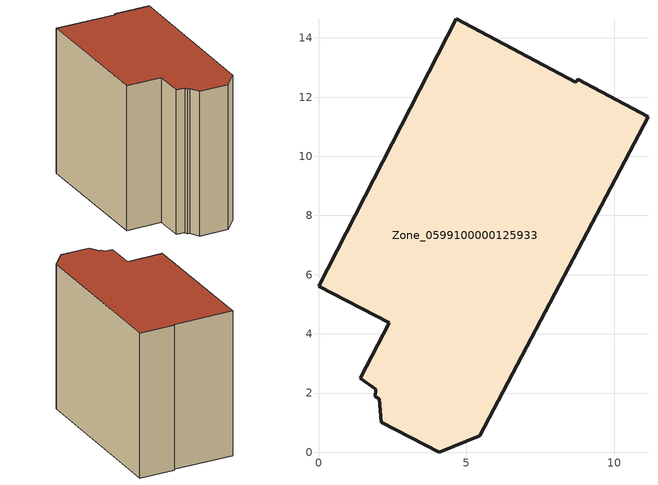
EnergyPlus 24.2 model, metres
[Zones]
Zone_0599100000125933
 floor ground (C_G): 2.39,4.38 0,5.61 4.66,14.65 8.7,12.51 8.77,12.61 11.14,11.33 5.45,0.55 4.09,0 2.12,1.01 2.05,1.81 1.92,1.88 1.94,2.13 1.41,2.49 z0
 wall outside (C_F): 2.12,1.01 4.09,0 5.45,0.55 11.14,11.33 8.77,12.61 8.7,12.51 4.66,14.65 0,5.61 2.39,4.38 1.41,2.49 1.94,2.13 1.92,1.88 2.05,1.81 2.12,1.01 z0:11.05
 roof outside (C_R): 1.41,2.49 1.94,2.13 1.92,1.88 2.05,1.81 2.12,1.01 4.09,0 5.45,0.55 11.14,11.33 8.77,12.61 8.7,12.51 4.66,14.65 0,5.61 2.39,4.38 z11.05
[BUILDING]
Pand.0599100000125933: North Axis=0; Terrain=City; Loads Convergence Tolerance Value=0.04; Temperature Convergence Tolerance Value=0.4; Solar Distribution=FullExterior; Maximum Number of Warmup Days=25; Minimum Number of Warmup Days=1
[Site:Location]
Rotterdam.The.Hague.AP_ZH_NLD Design_Conditions: Latitude=51.96; Longitude=4.45; Time Zone=1; Elevation=-4.5
[SITE:GROUNDTEMPERATURE:BUILDINGSURFACE]
18, 18, 18, 18, 18, 18, 18, 18, 18, 18, 18, 18
[MATERIAL] Thermal Absorptance=0.9; Solar Absorptance=0.7; Visible Absorptance=0.7
Name | Roughness | Thickness | Conductivity | Density | Specific Heat
G.TC.1946 | MediumSmooth | 0.15 | 1 | 540 | 1210
F.TC.1946 | Rough | 0.3 | 0.857143 | 1920 | 840
R.TC.1946 | MediumRough | 0.2 | 0.909091 | 1500 | 1000
[CONSTRUCTION]
C_G: G.TC.1946
C_F: F.TC.1946
C_R: R.TC.1946
[ZONE]
Zone_0599100000125933: Type=1; Multiplier=1; Ceiling Height=Autocalculate; Volume=Autocalculate; Floor Area=autocalculate; Part of Total Floor Area=Yes
[ZONEINFILTRATION:DESIGNFLOWRATE]
Infil_Zone_0599100000125933: Zone or ZoneList or Space or SpaceList=Zone_0599100000125933; Schedule=AlwaysOn; Design Flow Rate Calculation Method=Flow/Area; Flow Rate per Floor Area=0.003; Constant Term Coefficient=1; Temperature Term Coefficient=0; Velocity Term Coefficient=0; Velocity Squared Term Coefficient=0
[HVACTEMPLATE:ZONE:IDEALLOADSAIRSYSTEM]
Zone_0599100000125933: Maximum Heating Supply Air Temperature=50; Minimum Cooling Supply Air Temperature=13; Maximum Heating Supply Air Humidity Ratio=0.0156; Minimum Cooling Supply Air Humidity Ratio=0.0077; Heating Limit=NoLimit; Cooling Limit=NoLimit; Dehumidification Control Type=ConstantSensibleHeatRatio; Cooling Sensible Heat Ratio=0.7; Dehumidification Setpoint=60; Humidification Control Type=None; Humidification Setpoint=30; Outdoor Air Method=None; Outdoor Air Flow Rate per Person=0.00944; Outdoor Air Flow Rate per Zone Floor Area=0; Outdoor Air Flow Rate per Zone=0; Demand Controlled Ventilation Type=None; Outdoor Air Economizer Type=NoEconomizer; Heat Recovery Type=None; Sensible Heat Recovery Effectiveness=0.7; Latent Heat Recovery Effectiveness=0.65
[ZONECONTROL:THERMOSTAT]
ThermostatControl_Zone_0599100000125933: Zone or ZoneList=Zone_0599100000125933; Control Type Schedule=DualSetpointControlType; Control 1=Thermostat_Zone_0599100000125933; Temperature Difference Between Cutout And Setpoint=0
[THERMOSTATSETPOINT:DUALSETPOINT]
Thermostat_Zone_0599100000125933: Heating Setpoint Temperature Schedule=HeatingSetpoint_Zone_0599100000125933; Cooling Setpoint Temperature Schedule=CoolingSetpoint_Zone_0599100000125933
[SCHEDULE:COMPACT]
HeatingSetpoint_Zone_0599100000125933: Through: 12/31, For: AllDays, Until: 24:00, 21
CoolingSetpoint_Zone_0599100000125933: Through: 12/31, For: AllDays, Until: 24:00, 24
DualSetpointControlType: Through: 12/31, For: AllDays, Until: 24:00, 4
AlwaysOn: Through: 12/31, For: AllDays, Until: 24:00, 1
